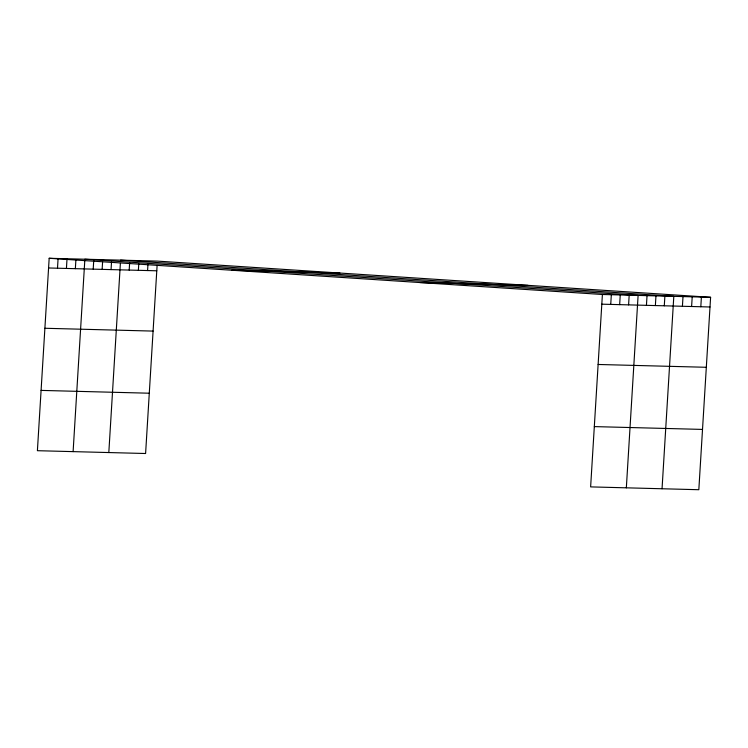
<?xml version="1.0" encoding="UTF-8"?>
<svg xmlns="http://www.w3.org/2000/svg" width="748" height="748" viewBox="0 0 748 748"><rect width="100%" height="100%" fill="white"/><g stroke="black" fill="none" stroke-linecap="round" stroke-linejoin="round"><path stroke-width="1.12" d="M710.6 297.302L602.402 294.488L590.63 486.892L698.828 489.716L710.6 297.302L157.37 261.108L49.172 258.284L37.4 450.698L145.598 453.512L157.108 265.409M57.503 268.205L58.092 258.518M66.432 268.439L67.021 258.752M75.352 268.672L75.885 260.061M73.108 451.624L84.87 259.219L638.109 295.413L626.338 487.827M93.21 269.14L93.734 260.528M102.13 269.374L102.598 261.837M111.059 269.598L111.517 262.071M108.815 452.559L120.381 263.38M129.189 270.075L129.647 262.539M138.38 270.318L138.773 263.857M147.58 270.552L147.973 264.091M610.733 304.408L611.331 294.721M619.662 304.642L620.251 294.955M628.591 304.875L629.18 295.189M646.44 305.334L647.029 295.647M655.37 305.567L655.959 295.881M664.289 305.801L664.888 296.115M662.045 488.753L673.808 296.348L120.578 260.145M682.419 306.278L683.008 296.582M691.61 306.512L692.209 296.825M700.811 306.755L701.4 297.068M231.73 270.234L339.938 273.048M48.573 267.98L156.771 270.795M419.834 282.538L528.032 285.362M601.803 304.174L710.011 306.989M44.889 328.269L153.088 331.093M598.12 364.472L706.318 367.287M41.084 390.4L149.291 393.214M594.323 426.603L702.522 429.417M49.172 258.284L602.402 294.488"/></g></svg>
